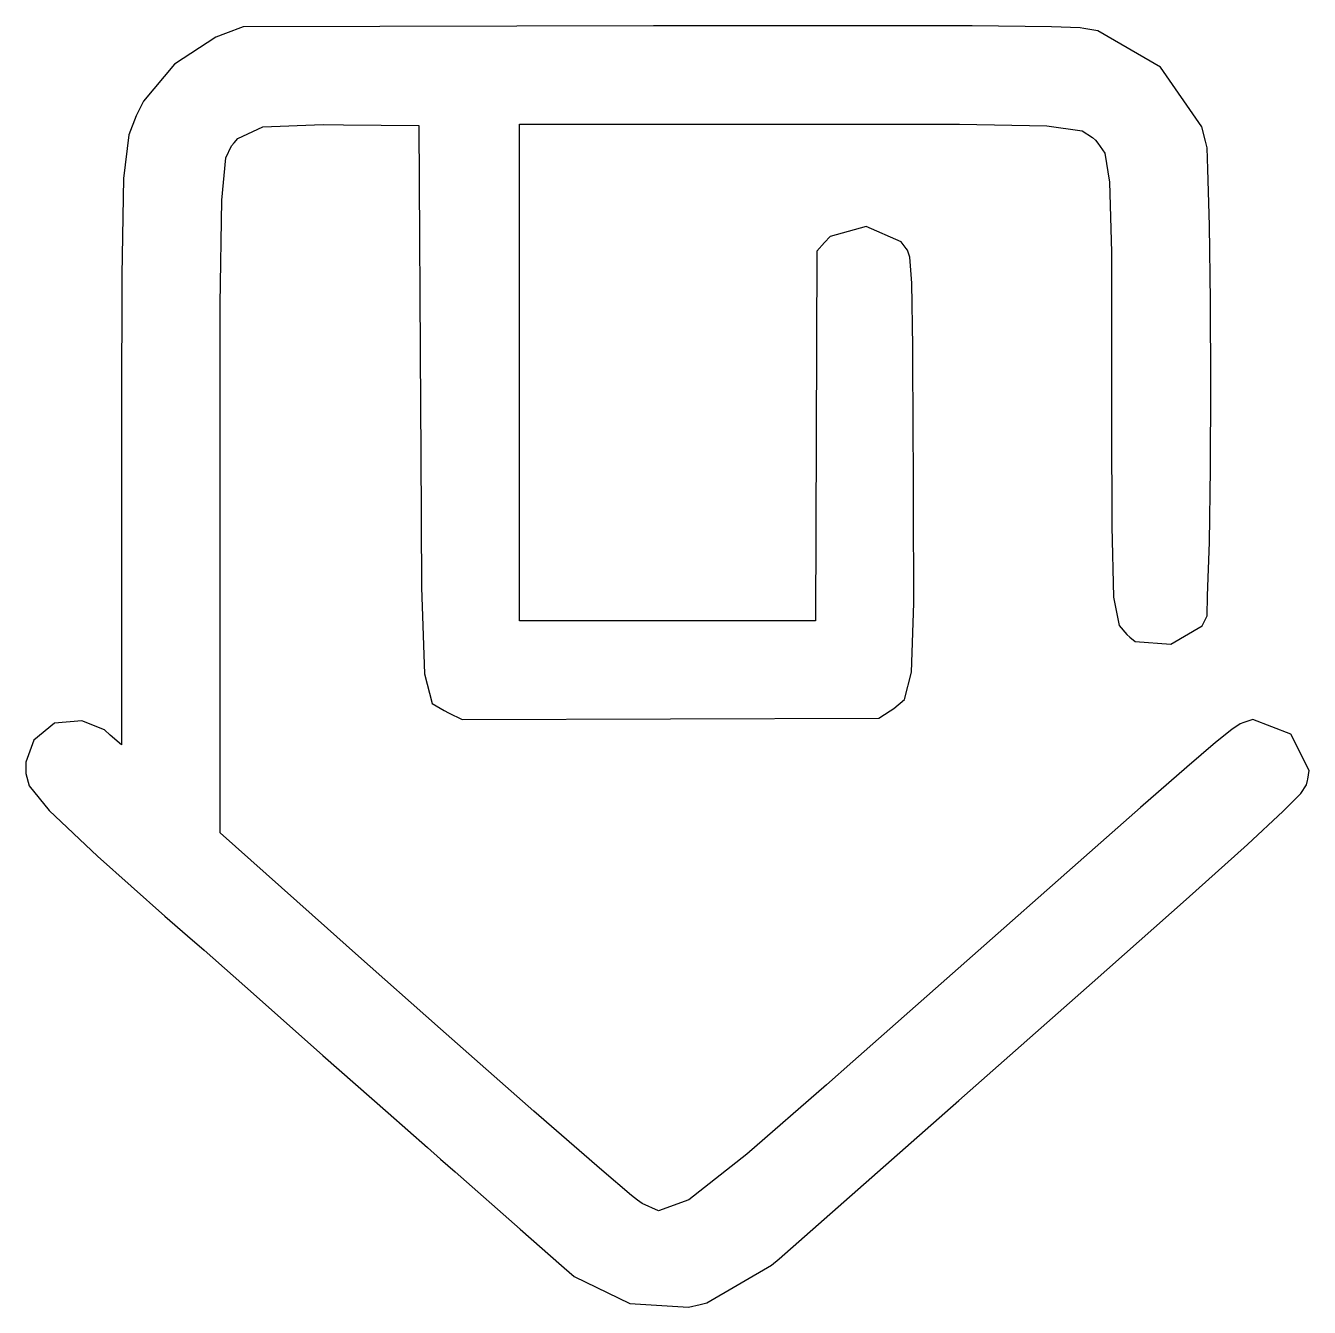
# Model space of a CAD drawing. Extents: x 0.392 to 0.871, y 3.296 to 3.775.
import ezdxf

# ---------------------------------------------------------------- set-up
doc = ezdxf.new("R2010")
doc.units = 0
doc.layers.get('0').update_dxf_attribs({"linetype": 'CONTINUOUS'})

msp = doc.modelspace()

# ---------------------------------------------------------------- linework, layer by layer
at = {"color": 0}
msp.add_lwpolyline([(0.643935, 3.29742), (0.646376, 3.29807), (0.670628, 3.31213), (0.673449, 3.31456), (0.690213, 3.32937), (0.74056, 3.37369), (0.790365, 3.41764), (0.825412, 3.44868), (0.848361, 3.46924), (0.861763, 3.48172), (0.868272, 3.48833), (0.870443, 3.4916), (0.870822, 3.49322), (0.870931, 3.49371), (0.871474, 3.49685), (0.864583, 3.51042), (0.850424, 3.5159), (0.847439, 3.51497), (0.846951, 3.51486), (0.845649, 3.51432), (0.842557, 3.51226), (0.836481, 3.50738), (0.825683, 3.49815), (0.808431, 3.48307), (0.78304, 3.46072), (0.747775, 3.42958), (0.712619, 3.39854), (0.700956, 3.38818), (0.691081, 3.3795), (0.661404, 3.35363), (0.639649, 3.33658), (0.628418, 3.33242), (0.622233, 3.33512), (0.620551, 3.33643), (0.618326, 3.33817), (0.60715, 3.34765), (0.581814, 3.36963), (0.546875, 3.40044), (0.515192, 3.42854), (0.504665, 3.43793), (0.464572, 3.47364), (0.464626, 3.59651), (0.464626, 3.61518), (0.464681, 3.67106), (0.465278, 3.7099), (0.466797, 3.72581), (0.468804, 3.73019), (0.469835, 3.73133), (0.471192, 3.73296), (0.480524, 3.73731), (0.503147, 3.73822), (0.510688, 3.73812), (0.5389, 3.73779), (0.539497, 3.63271), (0.539551, 3.61589), (0.539876, 3.56532), (0.540907, 3.53299), (0.543837, 3.52192), (0.54834, 3.51932), (0.549914, 3.5185), (0.555067, 3.5159), (0.632813, 3.51622), (0.710613, 3.5165), (0.714844, 3.51915), (0.716254, 3.52007), (0.720215, 3.52339), (0.722874, 3.53364), (0.723687, 3.5594), (0.723633, 3.59754), (0.723579, 3.61019), (0.723525, 3.62147), (0.723361, 3.65528), (0.722982, 3.67899), (0.722222, 3.68869), (0.721354, 3.69125), (0.720865, 3.69189), (0.718967, 3.69444), (0.705946, 3.70014), (0.692492, 3.69635), (0.690429, 3.69407), (0.687554, 3.69092), (0.687229, 3.62185), (0.686957, 3.55285), (0.576389, 3.55285), (0.576389, 3.73839), (0.67806, 3.73839), (0.693739, 3.73839), (0.740831, 3.73833), (0.773383, 3.73768), (0.786621, 3.73589), (0.790528, 3.7334), (0.791558, 3.73232), (0.792535, 3.73128), (0.795085, 3.72754), (0.796875, 3.71669), (0.797526, 3.69049), (0.797635, 3.6524), (0.797635, 3.63971), (0.797635, 3.62679), (0.797689, 3.588), (0.79834, 3.56168), (0.800401, 3.55111), (0.803331, 3.54769), (0.804471, 3.54671), (0.806369, 3.54514), (0.819769, 3.54411), (0.831489, 3.55094), (0.832628, 3.55322), (0.833279, 3.55469), (0.833496, 3.56218), (0.834147, 3.58214), (0.834526, 3.6096), (0.83469, 3.64085), (0.834581, 3.67236), (0.834201, 3.70047), (0.833604, 3.72157), (0.833333, 3.72954), (0.832736, 3.73199), (0.831326, 3.73731), (0.815918, 3.75965), (0.792535, 3.77317), (0.787218, 3.77408), (0.785861, 3.77431), (0.775119, 3.77468), (0.745551, 3.77501), (0.696615, 3.77512), (0.643989, 3.77507), (0.626519, 3.77501), (0.473253, 3.77468), (0.466635, 3.77214), (0.463053, 3.77083), (0.447592, 3.76074), (0.436035, 3.74696), (0.434407, 3.74371), (0.433268, 3.74149), (0.430501, 3.73438), (0.428549, 3.71799), (0.427843, 3.68207), (0.427735, 3.63113), (0.427735, 3.6141), (0.427735, 3.50646), (0.423557, 3.51014), (0.421386, 3.51204), (0.412978, 3.51551), (0.402778, 3.51454), (0.395019, 3.50819), (0.391982, 3.50006), (0.391982, 3.49729), (0.391982, 3.49576), (0.393337, 3.49115), (0.400717, 3.48199), (0.418837, 3.46496), (0.444011, 3.44254), (0.452474, 3.43511), (0.458604, 3.42974), (0.477051, 3.41347), (0.503039, 3.39051), (0.527399, 3.36903), (0.542101, 3.35607), (0.546983, 3.35172), (0.552354, 3.347), (0.57666, 3.32557), (0.592122, 3.31201), (0.593099, 3.31119), (0.596897, 3.30794), (0.617676, 3.29779), (0.63954, 3.29639), (0.643935, 3.29742)], close=True, dxfattribs=at)

doc.saveas('drawing.dxf')
